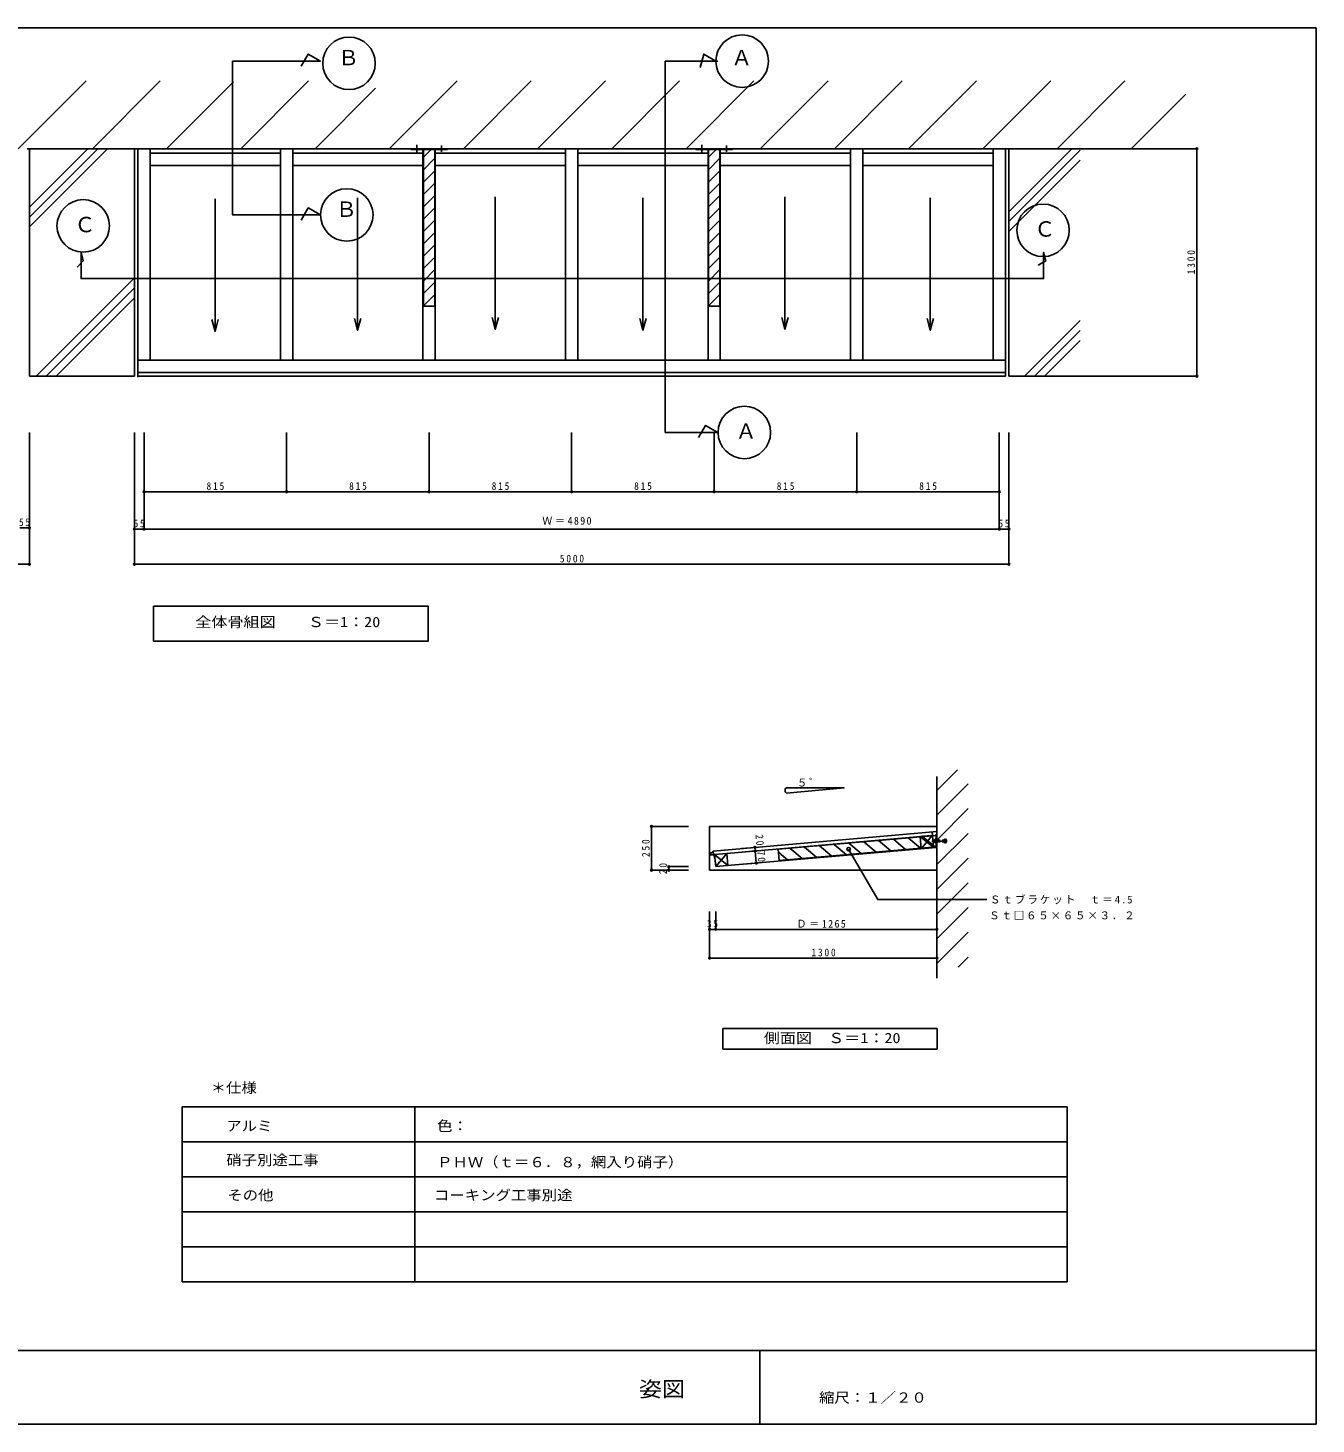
# Model space of a CAD drawing. Units: millimetres at full size, sheet at 1:20. Extents: x -5500 to 5680, y -3960 to 4020.
# Drawn here: x -1685 to 5680, y -3960 to 4020 of the extents above; entities that cross this region are included whole.
import ezdxf
from ezdxf.enums import TextEntityAlignment as Align

# ---------------------------------------------------------------- set-up
doc = ezdxf.new("R2010")
doc.units = ezdxf.units.MM
doc.header["$LTSCALE"] = 20
doc.header["$PDMODE"] = 32
doc.header["$PDSIZE"] = 10
doc.linetypes.add('DASHED1', pattern=[1.8, 1.2, -0.6])
doc.layers.add('0-0', color=5, linetype='Continuous')
doc.layers.add('1-0', color=4, linetype='Continuous')
doc.styles.add('ＭＳ ゴシック', font='')
doc.styles.get('ＭＳ ゴシック').set_extended_font_data('MS Gothic')

msp = doc.modelspace()

# ---------------------------------------------------------------- linework, layer by layer
at = {"layer": '0-0', "color": 134}
for p, q in [((5680, 4020), (-5500, 4020)), ((5680, -3960), (5680, 4020)), ((-5500, -3540), (5680, -3540)), ((2500, -3540), (2500, -3960)), ((-5500, -3960), (5680, -3960))]:
    msp.add_line(p, q, dxfattribs=at)
at = {"layer": '0-0'}
for centre in [(-1021.33, 1369.05), (-1676.33, 1162.21), (-1676.33, 954.42)]:
    msp.add_circle(centre, 1, dxfattribs=at)
at = {"layer": '1-0', "color": 7}
for p, q in [((-12.56, 3830.23), (-514.88, 3830.23)), ((1959.07, 3830.23), (1959.07, 1707.91)), ((1959.07, 3830.23), (2259.07, 3830.23)), ((-1352.86, 3717.21), (-1740.74, 3329.33)), ((-928.6, 3717.21), (-1316.48, 3329.33)), ((-509.61, 3711.94), (-892.21, 3329.33)), ((-80.07, 3717.21), (-467.95, 3329.33)), ((303.14, 3676.15), (-43.68, 3329.33)), ((768.46, 3717.21), (380.58, 3329.33)), ((1192.72, 3717.21), (804.84, 3329.33)), ((1616.98, 3717.21), (1229.11, 3329.33)), ((2041.25, 3717.21), (1653.37, 3329.33)), ((2465.51, 3717.21), (2077.64, 3329.33)), ((2889.78, 3717.21), (2501.9, 3329.33)), ((3314.04, 3717.21), (2926.17, 3329.33)), ((3738.3, 3717.21), (3350.43, 3329.33)), ((4162.57, 3717.21), (3774.69, 3329.33)), ((4586.83, 3717.21), (4198.96, 3329.33)), ((4935.55, 3641.66), (4623.22, 3329.33)), ((-1342.29, 3329.33), (-1676.33, 2995.3)), ((-1285.73, 3329.33), (-1676.33, 2938.73)), ((-1229.16, 3329.33), (-1676.33, 2882.16)), ((503.67, 3329.27), (713.67, 3329.27)), ((503.67, 3329.27), (503.67, 3324.77)), ((503.67, 3324.77), (713.67, 3324.77)), ((538.67, 3350.84), (538.67, 3308.55)), ((678.67, 3348.41), (678.67, 3311.96)), ((713.67, 3329.27), (713.67, 3324.77)), ((2133.67, 3329.27), (2343.67, 3329.27)), ((2133.67, 3329.27), (2133.67, 3324.77)), ((2133.67, 3324.77), (2343.67, 3324.77)), ((2168.67, 3350.84), (2168.67, 3308.55)), ((2308.67, 3348.41), (2308.67, 3311.96)), ((2343.67, 3329.27), (2343.67, 3324.77)), ((4283.75, 3329.33), (3923.67, 2969.25)), ((4331.34, 3320.35), (3923.67, 2912.68)), ((4331.34, 3263.78), (3923.67, 2856.11)), ((-1076.33, 2590.64), (-1637.64, 2029.33)), ((-1076.33, 2534.08), (-1581.07, 2029.33)), ((-1076.33, 2477.51), (-1524.51, 2029.33)), ((4331.34, 2347.15), (4013.52, 2029.33)), ((4331.34, 2290.58), (4070.09, 2029.33)), ((4331.34, 2234.01), (4126.66, 2029.33)), ((1959.07, 1707.91), (2259.07, 1707.91)), ((3629.09, -221.17), (3512.29, -337.97)), ((3691.02, -300.67), (3512.29, -479.4)), ((3691.02, -442.09), (3511.04, -622.07)), ((3482.87, -627.39), (3567.52, -627.39)), ((3493.29, -622.39), (3506.79, -622.39)), ((3499.79, -619.92), (3499.79, -634.32)), ((3502.29, -617.39), (3506.79, -617.39)), ((3502.29, -617.39), (3507.79, -617.39)), ((3502.29, -637.39), (3506.79, -637.39)), ((3506.79, -615.39), (3506.79, -639.39)), ((3506.79, -615.39), (3507.69, -615.39)), ((3507.69, -615.39), (3507.69, -639.39)), ((3691.02, -583.51), (3512.29, -762.24)), ((3506.79, -639.39), (3507.69, -639.39)), ((3691.02, -724.93), (3512.29, -903.66)), ((3691.02, -866.35), (3512.29, -1045.08)), ((3691.02, -1007.77), (3512.29, -1186.5)), ((3691.02, -1149.2), (3511.85, -1328.36)), ((3691.02, -1290.62), (3633.23, -1348.4))]:
    msp.add_line(p, q, dxfattribs=at)
at = {"layer": '1-0', "color": 1}
for p, q in [((-1688.89, 3329.33), (4928.32, 3329.33)), ((-1676.33, 3329.33), (-1676.33, 2029.33)), ((-1076.33, 3329.33), (-1076.33, 2029.33)), ((3923.67, 3329.33), (3923.67, 2029.33)), ((-1676.33, 2029.33), (-1076.33, 2029.33)), ((3923.67, 2029.33), (4328.06, 2029.33)), ((3512.29, -259.51), (3512.29, -1410.48))]:
    msp.add_line(p, q, dxfattribs=at)
at = {"layer": '1-0', "color": 5}
for p, q in [((-1056.33, 3329.33), (-1056.33, 2023.03)), ((-986.33, 3329.33), (-986.33, 2120.33)), ((-986.33, 3304.33), (-241.33, 3304.33)), ((-241.33, 3329.33), (-241.33, 2120.33)), ((-171.33, 3329.33), (-171.33, 2120.33)), ((-171.33, 3304.33), (573.67, 3304.33)), ((573.67, 3329.33), (573.67, 2120.33)), ((643.67, 3329.33), (643.67, 2120.33)), ((643.67, 3304.33), (1388.67, 3304.33)), ((1388.67, 3329.33), (1388.67, 2120.33)), ((1458.67, 3329.33), (1458.67, 2120.33)), ((1458.67, 3304.33), (2203.67, 3304.33)), ((2203.67, 3329.33), (2203.67, 2120.33)), ((2273.67, 3329.33), (2273.67, 2120.33)), ((2273.67, 3304.33), (3018.67, 3304.33)), ((3018.67, 3329.33), (3018.67, 2120.33)), ((3088.67, 3329.33), (3088.67, 2120.33)), ((3088.67, 3304.33), (3835.4, 3304.33)), ((3833.67, 3329.33), (3833.67, 2120.33)), ((3903.67, 3329.33), (3903.67, 2050.33)), ((-986.33, 3234.33), (-241.33, 3234.33)), ((-171.33, 3234.33), (573.67, 3234.33)), ((643.67, 3234.33), (1388.67, 3234.33)), ((1458.67, 3234.33), (2203.67, 3234.33)), ((2273.67, 3234.33), (3018.67, 3234.33)), ((3088.67, 3234.33), (3835.4, 3234.33)), ((-615.35, 2285.58), (-597.23, 2353.2)), ((199.95, 2291.66), (218.07, 2359.28)), ((986.78, 2298.01), (1004.9, 2365.62)), ((1830.73, 2291.66), (1848.84, 2359.28)), ((2642.94, 2298.01), (2661.06, 2365.62)), ((3474.2, 2291.66), (3492.31, 2359.28)), ((-1056.33, 2120.33), (3903.67, 2120.33)), ((-1057.35, 2029.33), (3903.67, 2029.33)), ((-1056.33, 2050.33), (3903.67, 2050.33)), ((3903.67, 2050.33), (3903.67, 2029.33)), ((3512.29, -572.95), (2232.97, -684.88)), ((2310.92, -698.14), (3485.83, -595.35)), ((3422.2, -671.18), (3416.09, -601.45)), ((3416.09, -601.45), (3491.93, -665.08)), ((3485.83, -595.35), (3422.2, -671.18)), ((3485.83, -595.35), (3426.06, -600.57)), ((3491.93, -665.08), (3484.09, -575.42)), ((3507.79, -587.39), (3512.29, -587.39)), ((3507.79, -587.39), (3507.79, -667.39)), ((3512.29, -587.39), (3512.29, -667.39)), ((3512.29, -667.39), (3512.29, -618.32)), ((2216.82, -696.34), (2218.81, -696.17)), ((2216.82, -696.34), (2217.91, -708.79)), ((2217.91, -708.79), (2239.33, -706.92)), ((2218.81, -696.17), (2219.73, -706.63)), ((2219.73, -706.63), (2241.14, -704.75)), ((2232.97, -684.88), (2234.71, -704.8)), ((2239.33, -706.92), (2240.98, -725.85)), ((2241.14, -704.75), (2242.97, -725.67)), ((2241.14, -704.75), (2317.02, -767.87)), ((2247.29, -773.97), (3507.79, -663.69)), ((2310.92, -698.14), (2247.29, -773.97)), ((3432.16, -670.31), (3501.89, -664.21)), ((3507.79, -667.39), (3512.29, -667.39)), ((2240.98, -725.85), (2242.97, -725.67))]:
    msp.add_line(p, q, dxfattribs=at)
at = {"layer": '1-0'}
for p, q in [((576.17, 3329.27), (641.17, 3329.27)), ((576.17, 3329.27), (576.17, 2429.27)), ((620.41, 3324.77), (576.17, 3280.52)), ((641.17, 3274.81), (576.17, 3209.81)), ((641.17, 3329.27), (641.17, 2429.27)), ((2206.17, 3329.27), (2271.17, 3329.27)), ((2206.17, 3324.77), (2206.17, 2429.27)), ((2250.41, 3324.77), (2206.17, 3280.52)), ((2271.17, 3274.81), (2206.17, 3209.81)), ((2271.17, 3324.77), (2271.17, 2429.27)), ((4998.14, 3329.33), (4232.09, 3329.33)), ((4998.14, 2029.33), (4998.14, 3329.33)), ((641.17, 3204.1), (576.17, 3139.1)), ((2271.17, 3204.1), (2206.17, 3139.1)), ((641.17, 3133.39), (576.17, 3068.39)), ((2271.17, 3133.39), (2206.17, 3068.39)), ((641.17, 3062.68), (576.17, 2997.68)), ((2271.17, 3062.68), (2206.17, 2997.68)), ((641.17, 2991.97), (576.17, 2926.97)), ((2271.17, 2991.97), (2206.17, 2926.97)), ((641.17, 2921.26), (576.17, 2856.26)), ((2271.17, 2921.26), (2206.17, 2856.26)), ((641.17, 2850.55), (576.17, 2785.55)), ((2271.17, 2850.55), (2206.17, 2785.55)), ((641.17, 2779.84), (576.17, 2714.84)), ((2271.17, 2779.84), (2206.17, 2714.84)), ((641.17, 2709.13), (576.17, 2644.13)), ((641.17, 2638.42), (576.17, 2573.42)), ((2271.17, 2709.13), (2206.17, 2644.13)), ((2271.17, 2638.42), (2206.17, 2573.42)), ((641.17, 2567.71), (576.17, 2502.71)), ((2271.17, 2567.71), (2206.17, 2502.71)), ((641.17, 2497), (576.17, 2432)), ((2271.17, 2497), (2206.17, 2432)), ((576.17, 2429.27), (641.17, 2429.27)), ((2206.17, 2429.27), (2271.17, 2429.27)), ((4998.14, 2029.33), (4232.09, 2029.33)), ((-1676.33, 954.42), (-1676.33, 1707.91)), ((-1676.33, 1162.21), (-1676.33, 1707.91)), ((-1076.33, 954.42), (-1076.33, 1707.91)), ((-1076.33, 1155.35), (-1076.33, 1707.91)), ((-1021.33, 1155.35), (-1021.33, 1707.91)), ((-1021.33, 1369.05), (-1021.33, 1707.91)), ((-1021.33, 1369.05), (-1021.33, 1707.91)), ((-206.33, 1369.05), (-206.33, 1707.91)), ((608.67, 1369.05), (608.67, 1707.91)), ((1423.67, 1369.05), (1423.67, 1707.91)), ((2238.67, 1369.05), (2238.67, 1707.91)), ((3053.67, 1369.05), (3053.67, 1707.91)), ((3868.67, 1155.35), (3868.67, 1707.91)), ((3868.67, 1369.05), (3868.67, 1707.91)), ((3868.67, 1369.05), (3868.67, 1707.91)), ((3923.67, 954.42), (3923.67, 1707.91)), ((3923.67, 1155.35), (3923.67, 1707.91)), ((-1021.33, 1369.05), (-206.33, 1369.05)), ((-206.33, 1369.05), (608.67, 1369.05)), ((608.67, 1369.05), (1423.67, 1369.05)), ((1423.67, 1369.05), (2238.67, 1369.05)), ((2238.67, 1369.05), (3053.67, 1369.05)), ((3053.67, 1369.05), (3868.67, 1369.05)), ((-1731.33, 1162.21), (-1676.33, 1162.21)), ((-1076.33, 1155.35), (-1021.33, 1155.35)), ((-1021.33, 1155.35), (3868.67, 1155.35)), ((3868.67, 1155.35), (3923.67, 1155.35)), ((-4176.33, 954.42), (-1676.33, 954.42)), ((-1076.33, 954.42), (3923.67, 954.42)), ((1880.1, -793.97), (1880.1, -543.97)), ((1880.1, -543.97), (2091.56, -543.97)), ((2605.33, -674.89), (3507.79, -595.93)), ((3093.94, -632.14), (3164.36, -691.23)), ((3178.47, -624.75), (3248.89, -683.83)), ((3263, -617.35), (3333.42, -676.44)), ((3347.53, -609.95), (3417.95, -669.04)), ((3432.06, -602.56), (3502.29, -661.49)), ((2471.64, -664), (2395.74, -670.64)), ((2473.38, -683.92), (2397.48, -690.56)), ((2473.38, -683.92), (2471.64, -664)), ((2479.48, -753.66), (2473.38, -683.92)), ((2611, -739.64), (2605.33, -674.89)), ((2607.4, -693.83), (2657.18, -735.6)), ((2611, -739.64), (3507.79, -661.18)), ((2671.29, -669.12), (2741.71, -728.21)), ((2755.82, -661.72), (2826.24, -720.81)), ((2840.35, -654.33), (2910.77, -713.41)), ((2924.88, -646.93), (2995.3, -706.02)), ((3009.41, -639.54), (3079.83, -698.62)), ((1880.1, -793.97), (2091.56, -793.97)), ((1979.01, -793.97), (1979.01, -773.97)), ((1979.01, -773.97), (2091.56, -773.97)), ((1979.01, -793.97), (2091.56, -793.97)), ((2479.48, -753.66), (2403.58, -760.3)), ((2212.29, -1201.9), (2212.29, -1030.53)), ((2212.29, -1132.21), (2212.29, -1030.53)), ((2212.29, -1296.75), (2212.29, -1030.53)), ((2247.29, -1132.21), (2247.29, -1030.53)), ((2247.29, -1132.21), (2247.29, -1030.53)), ((3512.29, -1201.9), (3512.29, -1030.53)), ((3512.29, -1296.75), (3512.29, -1030.53)), ((3512.29, -1132.21), (3512.29, -1030.53)), ((2212.29, -1132.21), (2247.29, -1132.21)), ((2247.29, -1132.21), (3512.29, -1132.21)), ((2212.29, -1296.75), (3512.29, -1296.75)), ((-803.72, -2147.44), (4257.21, -2147.44)), ((-803.72, -2147.44), (-803.72, -3147.44)), ((527.44, -2147.44), (527.44, -3147.44)), ((4257.21, -2147.44), (4257.21, -3147.44)), ((-803.72, -2347.44), (4257.21, -2347.44)), ((-803.72, -2547.44), (4257.21, -2547.44)), ((-803.72, -2747.44), (4257.21, -2747.44)), ((-803.72, -2947.44), (4257.21, -2947.44)), ((-803.72, -3147.44), (4257.21, -3147.44)), ((-803.72, -3147.44), (4257.21, -3147.44))]:
    msp.add_line(p, q, dxfattribs=at)
at = {"layer": '1-0', "color": 7, "linetype": 'DASHED1'}
for p, q in [((3506.79, -622.39), (3566.16, -622.39)), ((3506.79, -632.39), (3566.16, -632.39)), ((3548.84, -622.39), (3561.83, -614.89)), ((3548.84, -632.39), (3561.83, -639.89)), ((3561.83, -614.89), (3566.16, -622.39)), ((3561.83, -639.89), (3566.16, -632.39)), ((3566.16, -622.39), (3566.16, -632.39))]:
    msp.add_line(p, q, dxfattribs=at)
at = {"layer": '1-0', "color": 7}
for points in [[(-12.56, 3830.23), (-81.84, 3870.23), (-121.84, 3800.95)], [(2248.6, 3830.23), (2179.32, 3870.23), (2158.62, 3792.96)], [(-514.88, 3830.23), (-514.88, 2951.16), (-12.56, 2951.16)], [(-12.56, 2951.16), (-81.84, 2991.16), (-121.84, 2921.88)], [(-1155.35, 2586.98), (-1381.4, 2586.98), (-1381.4, 2736.98), (-1368.45, 2688.68), (-1403.81, 2653.33)], [(-1293.49, 2586.98), (4121.69, 2586.98), (4121.69, 2736.98), (4134.63, 2688.68), (4091.33, 2663.68)], [(2259.07, 1707.91), (2189.79, 1747.91), (2149.79, 1678.62)], [(2649.38, -324.37), (2981.55, -324.37), (2652.42, -353.16)], [(3493.29, -622.39), (3493.29, -632.39), (3506.79, -632.39)], [(3007.26, -674.34), (3173.35, -962.02), (3797.77, -962.02)]]:
    msp.add_lwpolyline(points, dxfattribs=at)
at = {"layer": '1-0', "color": 5}
for points in [[(-615.35, 3042.73), (-615.35, 2285.58), (-633.47, 2353.2)], [(199.95, 3048.81), (199.95, 2291.66), (181.83, 2359.28)], [(986.78, 3055.16), (986.78, 2298.01), (968.67, 2365.62)], [(1830.73, 3048.81), (1830.73, 2291.66), (1812.61, 2359.28)], [(2642.94, 3055.16), (2642.94, 2298.01), (2624.83, 2365.62)], [(3474.2, 3048.81), (3474.2, 2291.66), (3456.08, 2359.28)], [(2317.02, -767.87), (2310.92, -698.14), (2241.19, -704.24), (2247.29, -773.97)]]:
    msp.add_lwpolyline(points, dxfattribs=at)
at = {"layer": '1-0', "color": 7}
for points in [[(-966.98, 715.81), (602.79, 715.81), (602.79, 514.88), (-966.98, 514.88)], [(2288.9, -1699.64), (3512.96, -1699.64), (3512.96, -1816.64), (2288.9, -1816.64)]]:
    msp.add_lwpolyline(points, close=True, dxfattribs=at)
at = {"layer": '1-0', "color": 1}
msp.add_lwpolyline([(3512.29, -543.97), (2212.29, -543.97), (2212.29, -793.97), (3512.29, -793.97)], dxfattribs=at)
at = {"layer": '1-0', "color": 7}
for centre, radius in [((150.7, 3817.67), 150), ((2398.6, 3830.23), 150), ((-1368.84, 2888.37), 150), ((138.14, 2951.16), 150), ((4119.07, 2863.26), 150), ((2411.16, 1707.91), 150), ((3007.26, -674.34), 10)]:
    msp.add_circle(centre, radius, dxfattribs=at)
at = {"layer": '1-0', "color": 5}
for centre in [(4998.14, 3329.33), (4998.14, 2029.33), (-1021.33, 1369.05), (-206.33, 1369.05), (608.67, 1369.05), (1423.67, 1369.05), (2238.67, 1369.05), (3053.67, 1369.05), (3868.67, 1369.05), (-1676.33, 1162.21), (-1076.33, 1155.35), (-1021.33, 1155.35), (3868.67, 1155.35), (3923.67, 1155.35), (-1676.33, 954.42), (-1076.33, 954.42), (3923.67, 954.42), (1880.1, -543.97), (2471.64, -664), (2473.38, -683.92), (1880.1, -793.97), (1979.01, -773.97), (1979.01, -793.97), (2479.48, -753.66), (2212.29, -1132.21), (2247.29, -1132.21), (3512.29, -1132.21), (2212.29, -1296.75), (3512.29, -1296.75)]:
    msp.add_circle(centre, 5, dxfattribs=at)
at = {"layer": '1-0', "color": 7}
for centre, radius, start, end in [((2662.09, -337.58), 18.34, 133.8743, 238.17293), ((3502.22, -634.89), 2.5, 88.52468, 271.47532), ((3506.04, -627.39), 6.25, 126.8699, 233.1301), ((3502.32, -619.89), 2.5, 90.75835, 269.24165)]:
    msp.add_arc(centre, radius, start, end, dxfattribs=at)
at = {"layer": '1-0', "color": 5}
msp.add_arc((2217.04, -679.54), 16.8, 269.24546, 341.46627, dxfattribs=at)
at = {"layer": '1-0'}
for p in [(4998.14, 3329.33), (4998.14, 2029.33), (-1021.33, 1369.05), (-206.33, 1369.05), (608.67, 1369.05), (1423.67, 1369.05), (2238.67, 1369.05), (3053.67, 1369.05), (3868.67, 1369.05), (-1676.33, 1162.21), (-1076.33, 1155.35), (-1021.33, 1155.35), (3868.67, 1155.35), (3923.67, 1155.35), (-1676.33, 954.42), (-1076.33, 954.42), (3923.67, 954.42), (1880.1, -543.97), (2471.64, -664), (2473.38, -683.92), (1880.1, -793.97), (1979.01, -773.97), (1979.01, -793.97), (2479.48, -753.66), (2212.29, -1132.21), (2247.29, -1132.21), (2247.29, -1132.21), (3512.29, -1132.21), (2212.29, -1296.75), (3512.29, -1296.75)]:
    msp.add_point(p, dxfattribs=at)

# ---------------------------------------------------------------- texts
at = {"layer": '0-0', "color": 7, "style": 'ＭＳ ゴシック', "width": 1.1}
msp.add_text('縮尺：１／２０', height=58.65, dxfattribs=at).set_placement((2838.14, -3855.35), align=Align.BOTTOM_LEFT)
at = {"layer": '1-0', "color": 3, "style": 'ＭＳ ゴシック'}
for s, p in [('Ｂ', (87.91, 3780)), ('Ａ', (2335.81, 3780)), ('Ｂ', (75.35, 2913.49)), ('Ｃ', (-1419.07, 2825.58)), ('Ｃ', (4068.84, 2800.47)), ('Ａ', (2360.93, 1645.12))]:
    msp.add_text(s, height=87.98, dxfattribs=at).set_placement(p, align=Align.BOTTOM_LEFT)
at = {"layer": '1-0', "color": 7, "style": 'ＭＳ ゴシック'}
for s, width, p in [('全体骨組図\u3000\u3000Ｓ＝1：20', 1.15, (-728.37, 577.67)), ('側面図\u3000Ｓ＝1：20', 1.15, (2522.27, -1800.21)), ('＊仕様', 1.1, (-640.47, -2084.65)), ('アルミ', 1.1, (-550.94, -2302.68)), ('色：', 1.1, (654.16, -2302.68)), ('硝子別途工事', 1.1, (-550.94, -2497.62)), ('ＰＨＷ（ｔ＝６．８，網入り硝子）', 1.1, (654.16, -2509.44)), ('その他', 1.1, (-545.03, -2698.47)), ('コーキング工事別途', 1.1, (636.44, -2698.47))]:
    msp.add_text(s, height=58.65, dxfattribs=dict(at, width=width)).set_placement(p, align=Align.BOTTOM_LEFT)
at = {"layer": '1-0', "color": 3, "style": 'ＭＳ ゴシック', "width": 1.1}
msp.add_text('姿図', height=87.98, dxfattribs=at).set_placement((1808.37, -3830.23), align=Align.BOTTOM_LEFT)
at = {"layer": '1-0', "color": 7, "char_height": 43.99, "attachment_point": 7, "style": 'ＭＳ ゴシック'}
for s, insert, rotation in [('\\T1.38;\\W0.9;1300', (4988.14, 2611.83), 90), ('\\T1.38;\\W0.9;250', (1870.1, -718.97), 90), ('\\T1.36;\\W0.9;20', (2473.86, -591.5), 275), ('\\T1.36;\\W0.9;70', (2483.56, -685.54), 275), ('\\T1.36;\\W0.9;20', (1969.01, -816.47), 90)]:
    msp.add_mtext(s, dxfattribs=dict(at, insert=insert, rotation=rotation))
for s, insert in [('\\T1.38;\\W0.9;815', (-663.83, 1379.05)), ('\\T1.38;\\W0.9;815', (151.17, 1379.05)), ('\\T1.38;\\W0.9;815', (966.17, 1379.05)), ('\\T1.38;\\W0.9;815', (1781.17, 1379.05)), ('\\T1.38;\\W0.9;815', (2596.17, 1379.05)), ('\\T1.38;\\W0.9;815', (3411.17, 1379.05)), ('\\T1.36;\\W0.9;55', (-1736.33, 1172.21)), ('\\T1.36;\\W0.9;55', (-1081.33, 1165.35)), ('\\T1.27;\\W0.95;Ｗ＝4890', (1255.81, 1180.47)), ('\\T1.36;\\W0.9;55', (3863.67, 1165.35)), ('\\T1.38;\\W0.9;5000', (1356.17, 964.42)), ('\\T1.17;５゜', (2711.55, -316.51)), ('\\T1.19;Ｓｔブラケット\u3000ｔ＝4.5', (3815.24, -988.8)), ('\\T1.17;Ｓｔ□６５×６５×３．２', (3810.88, -1076.15)), ('\\T1.36;\\W0.9;35', (2197.29, -1122.21)), ('\\T1.27;\\W0.95;Ｄ＝1265', (2709.46, -1123.19)), ('\\T1.38;\\W0.9;1300', (2794.79, -1286.75))]:
    msp.add_mtext(s, dxfattribs=dict(at, insert=insert))

doc.saveas('drawing.dxf')
